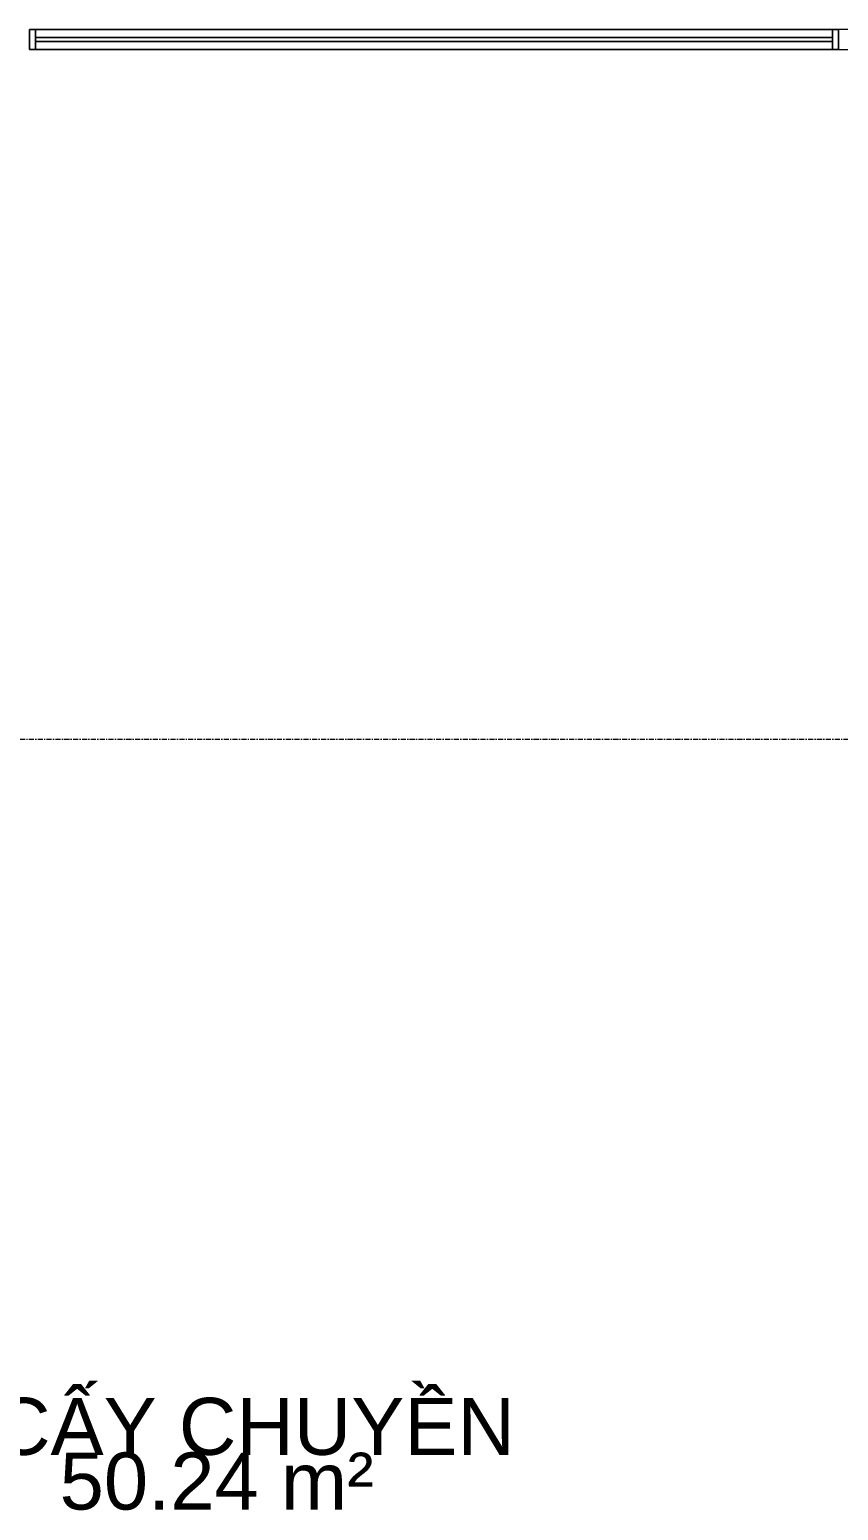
# Model space of a CAD drawing. Header units: millimetres. Extents: x -21807 to 26525, y -2564 to 60640.
# Drawn here: x -2649 to -619, y 49503 to 53217 of the extents above; entities that cross this region are included whole.
import ezdxf

# ---------------------------------------------------------------- set-up
doc = ezdxf.new("R2010")
doc.units = ezdxf.units.MM
doc.linetypes.add('Grid Line', pattern=[22.225, 12.7, -3.175, 3.175, -3.175])
for name, color, linetype, lineweight in [('A-AREA-IDEN', 7, 'Continuous', 9), ('A-WALL', 7, 'Continuous', 9), ('S-GRID', 7, 'Continuous', 9)]:
    doc.layers.add(name, color=color, linetype=linetype, lineweight=lineweight)
doc.layers.add('A-GLAZ', color=7, linetype='Continuous', lineweight=9, true_color=0x00007f)
doc.styles.add('Arial_1', font='arial.ttf', dxfattribs={"height": 143})

# ---------------------------------------------------------------- blocks, each defined once
blk = doc.blocks.new('AK_OViewTuongPanel - 2000x1200-V11-MẶT BẰNG PHÂN VÙNG ÁP SUẤT')
at = {"layer": 'A-GLAZ', "color": 254, "lineweight": 13, "true_color": 0xcccce5}
for p, q in [((-1015, 25), (-1015, -25)), ((-1000, 25), (-1015, 25)), ((-1000, -25), (-1000, 25)), ((1000, 25), (-1000, 25)), ((1000, 5), (-1000, 5)), ((-1000, 5), (-1000, -5)), ((1015, 25), (1000, 25)), ((1000, 25), (1000, -25)), ((1000, -5), (1000, 5)), ((1015, -25), (1015, 25)), ((-1015, -25), (-1000, -25)), ((-1000, -5), (1000, -5)), ((-1000, -25), (1000, -25)), ((1000, -25), (1015, -25))]:
    blk.add_line(p, q, dxfattribs=at)
at = {"layer": 'A-GLAZ', "color": 7, "lineweight": 13, "true_color": 0xf3f3f9}
for p, q in [((-1015, -25), (-1015, 25)), ((-1000, -5), (-1000, 5)), ((-1000, 5), (-1000, -5)), ((1000, 5), (1000, -5)), ((1000, -5), (1000, 5)), ((1015, 25), (1015, -25))]:
    blk.add_line(p, q, dxfattribs=at)
at = {"layer": 'A-GLAZ', "color": 7, "lineweight": 13, "true_color": 0xececf5}
for p, q in [((-1015, 25), (-1000, 25)), ((-1000, 25), (-1000, 5)), ((1000, 25), (1015, 25)), ((1000, 5), (1000, 25)), ((-1000, -25), (-1015, -25)), ((-1000, -5), (-1000, -25)), ((1000, -25), (1000, -5)), ((1015, -25), (1000, -25))]:
    blk.add_line(p, q, dxfattribs=at)
at = {"layer": 'A-GLAZ', "color": 254, "lineweight": 13, "true_color": 0xe0e0ef}
for p, q in [((-1000, 25), (1000, 25)), ((-1000, 5), (1000, 5)), ((1000, -5), (-1000, -5)), ((1000, -25), (-1000, -25))]:
    blk.add_line(p, q, dxfattribs=at)
blk = doc.blocks.new('AK-SGS-M3-A_rvt-1-MẶT BẰNG PHÂN VÙNG ÁP SUẤT')
at = {"layer": 'A-WALL', "color": 7, "lineweight": 13, "true_color": 0xf3f3f3}
for p, q in [((-2633.6, 53216.9), (-2648.6, 53216.9)), ((-618.6, 53216.9), (-633.6, 53216.9)), ((-618.6, 53216.9), (-618.6, 53166.9)), ((-2648.6, 53166.9), (-2633.6, 53166.9)), ((-633.6, 53166.9), (-618.6, 53166.9))]:
    blk.add_line(p, q, dxfattribs=at)
at = {"layer": 'A-WALL', "color": 7, "lineweight": 13, "true_color": 0xececec}
for p, q in [((-2648.6, 53216.9), (-2633.6, 53216.9)), ((-633.6, 53216.9), (-2633.6, 53216.9)), ((-633.6, 53216.9), (-618.6, 53216.9)), ((-618.6, 53216.9), (-618.6, 53166.9)), ((-2633.6, 53166.9), (-2648.6, 53166.9)), ((-2633.6, 53166.9), (-633.6, 53166.9)), ((-618.6, 53166.9), (-633.6, 53166.9))]:
    blk.add_line(p, q, dxfattribs=at)
at = {"layer": 'A-WALL', "color": 254, "lineweight": 13, "true_color": 0xe0e0e0}
for p, q in [((-2633.6, 53216.9), (-633.6, 53216.9)), ((-633.6, 53166.9), (-2633.6, 53166.9))]:
    blk.add_line(p, q, dxfattribs=at)
at = {"layer": 'A-WALL', "color": 254, "lineweight": 13, "true_color": 0xcccccc}
for p, q in [((-158.6, 53216.9), (-618.6, 53216.9)), ((-618.6, 53166.9), (81.4, 53166.9))]:
    blk.add_line(p, q, dxfattribs=at)
at = {"layer": 'A-GLAZ', "color": 9, "lineweight": 13, "true_color": 0xaaaad4, "rotation": 180}
blk.add_blockref('AK_OViewTuongPanel - 2000x1200-V11-MẶT BẰNG PHÂN VÙNG ÁP SUẤT', (-1633.6, 53191.9), dxfattribs=at)

msp = doc.modelspace()

# ---------------------------------------------------------------- linework, layer by layer
at = {"layer": 'S-GRID', "linetype": 'Grid Line'}
msp.add_line((18164.9, 51436.9), (-21036.6, 51436.9), dxfattribs=at)

# ---------------------------------------------------------------- block references
at = {"lineweight": 5}
msp.add_blockref('AK-SGS-M3-A_rvt-1-MẶT BẰNG PHÂN VÙNG ÁP SUẤT', (0, 0), dxfattribs=at)

# ---------------------------------------------------------------- texts
at = {"layer": 'A-AREA-IDEN', "char_height": 143, "line_spacing_factor": 0.936439, "style": 'Arial_1'}
for s, insert, width, attachment_point in [('\\pxqc,t9.76923,19.53846,29.30769,39.07692,48.84615,58.61538,68.38462,78.15385,87.92308,97.69231,107.46154,117.23077,127,136.76923,146.53846,156.30769,166.07692,175.84615,185.61538,195.38462,205.15385,214.92308,224.69231,234.46154,244.23077,254,263.76923,273.53846,283.30769,293.07692,302.84615,312.61538;{P.CẤY CHUYỀN}', (-2179.7, 49640.3), 1477.3, 8), ('\\pxqc,t9.76923,19.53846,29.30769,39.07692,48.84615,58.61538,68.38462,78.15385,87.92308,97.69231,107.46154,117.23077,127,136.76923,146.53846,156.30769,166.07692,175.84615,185.61538,195.38462,205.15385,214.92308,224.69231,234.46154,244.23077,254,263.76923,273.53846,283.30769,293.07692,302.84615,312.61538;{50.24 m²}', (-2179.1, 49575.6), 785.4, 5)]:
    msp.add_mtext(s, dxfattribs=dict(at, insert=insert, width=width, attachment_point=attachment_point))

doc.saveas('drawing.dxf')
